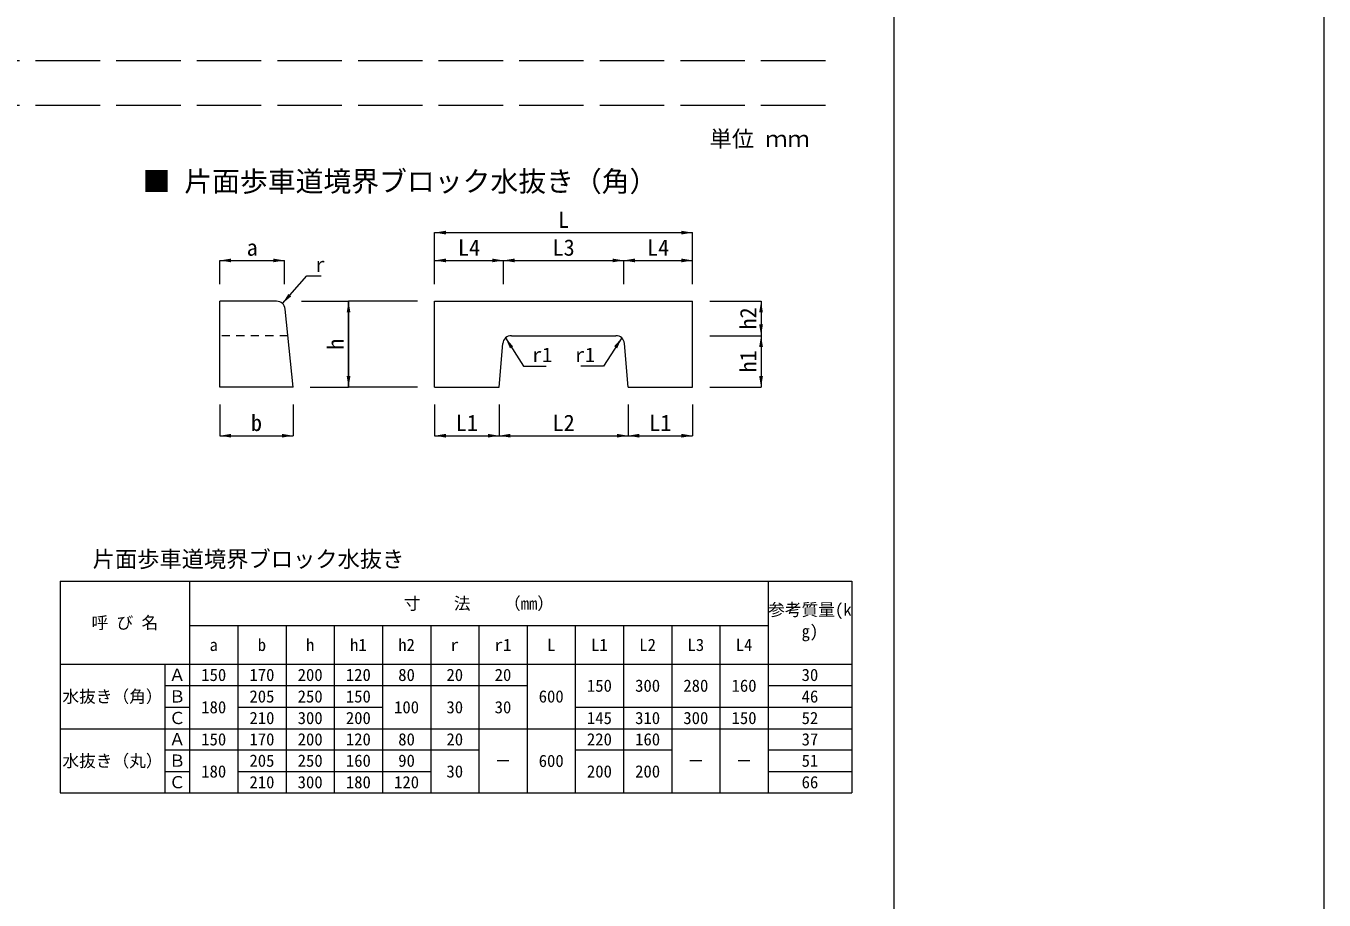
# Model space of a CAD drawing. Units: millimetres at full size; details may follow other scales. Extents: x 10998 to 40298, y -6982 to 1118.
# Drawn here: x 13838 to 16858, y -4948 to -2915 of the extents above; entities that cross this region are included whole.
import ezdxf
from ezdxf.enums import TextEntityAlignment as Align

# ---------------------------------------------------------------- set-up
doc = ezdxf.new("R2010")
doc.units = ezdxf.units.MM
doc.header["$LTSCALE"] = 25
doc.linetypes.add('DASHED', pattern=[7.5, 6, -1.5])
doc.linetypes.add('USER2', pattern=[1.35, 0.75, -0.6])
for name, color, linetype, lineweight in [('0_2', 7, 'Continuous', 20), ('寸法線', 7, 'Continuous', 9), ('本体', 2, 'Continuous', 20), ('枠', 5, 'Continuous', 5)]:
    doc.layers.add(name, color=color, linetype=linetype, lineweight=lineweight)
doc.styles.add('ＭＳ ゴシック', font='')
doc.styles.get('ＭＳ ゴシック').set_extended_font_data('MS Gothic')

# ---------------------------------------------------------------- blocks, each defined once
blk = doc.blocks.new('filled_arrow')
at = {"color": 0, "linetype": 'Continuous', "lineweight": -2}
blk.add_solid([(7.5, 1.25), (0, 0), (7.5, -1.25)], dxfattribs=at)

msp = doc.modelspace()

# ---------------------------------------------------------------- linework, layer by layer
at = {"layer": '0_2', "linetype": 'DASHED', "lineweight": 15}
for p, q in [((15698.09, -2995.63), (12158.09, -2995.63)), ((15698.09, -3099.63), (12158.09, -3099.63))]:
    msp.add_line(p, q, dxfattribs=at)
at = {"layer": '0_2'}
for p, q in [((13917.62, -4206.6), (15759.24, -4206.6)), ((13917.62, -4206.6), (13917.62, -4699.18)), ((14218.85, -4206.6), (14218.85, -4699.18)), ((15564.82, -4206.6), (15564.82, -4699.18)), ((15759.24, -4206.6), (15759.24, -4699.18)), ((14218.85, -4309.86), (15564.82, -4309.86)), ((14331.02, -4309.86), (14331.02, -4699.18)), ((14443.18, -4309.86), (14443.18, -4699.18)), ((14555.34, -4309.86), (14555.34, -4699.18)), ((14667.51, -4309.86), (14667.51, -4699.18)), ((14779.67, -4309.86), (14779.67, -4699.18)), ((14891.83, -4309.86), (14891.83, -4699.18)), ((15004, -4309.86), (15004, -4699.18)), ((15116.16, -4309.86), (15116.16, -4699.18)), ((15228.33, -4309.86), (15228.33, -4699.18)), ((15340.49, -4309.86), (15340.49, -4699.18)), ((15452.65, -4309.86), (15452.65, -4699.18)), ((13917.62, -4399.38), (15759.24, -4399.38)), ((14161.15, -4399.38), (14161.15, -4699.18)), ((14161.15, -4449.51), (15004, -4449.51)), ((15564.82, -4449.51), (15759.24, -4449.51)), ((14161.15, -4499.65), (14218.85, -4499.65)), ((14331.02, -4499.65), (14667.51, -4499.65)), ((15116.16, -4499.65), (15759.24, -4499.65)), ((13917.62, -4549.78), (15759.24, -4549.78)), ((14161.15, -4598.92), (14891.83, -4598.92)), ((15116.16, -4598.92), (15340.49, -4598.92)), ((15564.82, -4598.92), (15759.24, -4598.92)), ((14161.15, -4649.05), (14218.85, -4649.05)), ((14331.02, -4649.05), (14779.67, -4649.05)), ((15564.82, -4649.05), (15759.24, -4649.05)), ((13917.62, -4699.18), (15759.24, -4699.18))]:
    msp.add_line(p, q, dxfattribs=at)
at = {"layer": '寸法線'}
for p, q in [((14788.93, -3395.49), (15388.93, -3395.49)), ((14788.93, -3515.21), (14788.93, -3395.49)), ((15388.93, -3515.21), (15388.93, -3395.49)), ((14289.45, -3460.21), (14439.45, -3460.21)), ((14289.45, -3515.21), (14289.45, -3460.21)), ((14439.45, -3515.21), (14439.45, -3460.21)), ((14788.93, -3460.21), (14948.93, -3460.21)), ((14788.93, -3515.21), (14788.93, -3460.21)), ((14948.93, -3460.21), (15228.93, -3460.21)), ((14948.93, -3515.21), (14948.93, -3460.21)), ((14948.93, -3515.21), (14948.93, -3460.21)), ((15228.93, -3515.21), (15228.93, -3460.21)), ((15228.93, -3460.21), (15388.93, -3460.21)), ((15228.93, -3515.21), (15228.93, -3460.21)), ((15388.93, -3515.21), (15388.93, -3460.21)), ((14479.45, -3555.21), (14588.6, -3555.21)), ((14588.6, -3555.21), (14588.6, -3755.21)), ((14588.6, -3755.21), (14588.6, -3555.21)), ((14748.93, -3555.21), (14588.6, -3555.21)), ((15428.93, -3555.21), (15548.3, -3555.21)), ((15548.3, -3555.21), (15548.3, -3635.21)), ((15428.93, -3635.21), (15548.3, -3635.21)), ((15428.93, -3635.21), (15548.3, -3635.21)), ((15548.3, -3635.21), (15548.3, -3755.21)), ((14499.45, -3755.21), (14588.6, -3755.21)), ((14748.93, -3755.21), (14588.6, -3755.21)), ((15428.93, -3755.21), (15548.3, -3755.21)), ((14289.45, -3795.21), (14289.45, -3867.99)), ((14459.45, -3795.21), (14459.45, -3867.99)), ((14788.93, -3795.21), (14788.93, -3867.99)), ((14938.93, -3795.21), (14938.93, -3867.99)), ((14938.93, -3795.21), (14938.93, -3867.99)), ((15238.93, -3795.21), (15238.93, -3867.99)), ((15238.93, -3795.21), (15238.93, -3867.99)), ((15388.93, -3795.21), (15388.93, -3867.99)), ((14289.45, -3867.99), (14459.45, -3867.99)), ((14788.93, -3867.99), (14938.93, -3867.99)), ((14938.93, -3867.99), (15238.93, -3867.99)), ((15238.93, -3867.99), (15388.93, -3867.99))]:
    msp.add_line(p, q, dxfattribs=at)
for points in [[(14434.77, -3560.39), (14491.28, -3495.77), (14524.8, -3495.77)], [(14953.79, -3640.5), (14995.73, -3705.81), (15048.44, -3705.81)], [(15224.07, -3640.5), (15181.96, -3705.81), (15129.25, -3705.81)]]:
    msp.add_lwpolyline(points, dxfattribs=at)
at = {"layer": '本体'}
for p, q in [((14421.35, -3555.21), (14289.45, -3555.21)), ((14289.45, -3755.21), (14289.45, -3555.21)), ((14788.93, -3555.21), (15388.93, -3555.21)), ((14788.93, -3755.21), (14788.93, -3555.21)), ((15388.93, -3755.21), (15388.93, -3555.21)), ((14459.45, -3755.21), (14441.25, -3573.22)), ((14938.93, -3755.21), (14947.4, -3653.55)), ((14967.33, -3635.21), (15210.52, -3635.21)), ((15238.93, -3755.21), (15230.46, -3653.55)), ((14459.45, -3755.21), (14289.45, -3755.21)), ((14788.93, -3755.21), (14938.93, -3755.21)), ((15238.93, -3755.21), (15388.93, -3755.21))]:
    msp.add_line(p, q, dxfattribs=at)
at = {"layer": '本体', "linetype": 'USER2', "lineweight": 13}
msp.add_line((14447.45, -3635.21), (14289.45, -3635.21), dxfattribs=at)
at = {"layer": '本体'}
for centre, start, end in [((14421.35, -3575.21), 5.71059, 90), ((14967.33, -3655.21), 90, 175.23636), ((15210.52, -3655.21), 4.76364, 90)]:
    msp.add_arc(centre, 20, start, end, dxfattribs=at)
at = {"layer": '枠', "color": 1, "lineweight": 20}
msp.add_line((16858.09, -6981.99), (16858.09, 1118.01), dxfattribs=at)
at = {"layer": '枠', "lineweight": 20}
msp.add_line((15858.09, -5981.99), (15858.09, -381.99), dxfattribs=at)

# ---------------------------------------------------------------- block references
at = {"layer": '寸法線', "xscale": 3.47, "yscale": 3.47}
for p in [(14788.93, -3395.49), (14289.45, -3460.21), (14788.93, -3460.21), (14948.93, -3460.21), (15228.93, -3460.21), (14289.45, -3867.99), (14788.93, -3867.99), (14938.93, -3867.99), (15238.93, -3867.99)]:
    msp.add_blockref('filled_arrow', p, dxfattribs=at)
for p, rotation in [((15388.93, -3395.49), 180), ((14439.45, -3460.21), 180), ((14948.93, -3460.21), 180), ((15228.93, -3460.21), 180), ((15388.93, -3460.21), 180), ((14434.77, -3560.39), 48.8), ((14588.6, -3555.21), 270), ((14588.6, -3555.21), 270), ((15548.3, -3555.21), 270), ((15548.3, -3635.21), 90), ((14953.79, -3640.5), 302.7), ((15224.07, -3640.5), 237.2), ((15548.3, -3635.21), 270), ((14588.6, -3755.21), 90), ((14588.6, -3755.21), 90), ((15548.3, -3755.21), 90), ((14459.45, -3867.99), 180), ((14938.93, -3867.99), 180), ((15238.93, -3867.99), 180), ((15388.93, -3867.99), 180)]:
    msp.add_blockref('filled_arrow', p, dxfattribs=dict(at, rotation=rotation))

# ---------------------------------------------------------------- texts
at = {"layer": '0_2', "style": 'ＭＳ ゴシック'}
for s, height, p in [('単位 ｍｍ', 37.98, (15428.47, -3207.63)), ('■ 片面歩車道境界ブロック水抜き（角）', 47.47, (14109.38, -3314.13)), ('片面歩車道境界ブロック水抜き', 37.98, (13993.24, -4185.39))]:
    msp.add_text(s, height=height, dxfattribs=at).set_placement(p, align=Align.BOTTOM_LEFT)
for s, p in [('寸\u3000\u3000法\u3000\u3000（mm）', (14891.83, -4258.23)), ('呼 び 名', (14068.24, -4302.99)), ('a', (14274.93, -4354.62)), ('b', (14387.1, -4354.62)), ('h', (14499.26, -4354.62)), ('h1', (14611.43, -4354.62)), ('h2', (14723.59, -4354.62)), ('r', (14835.75, -4354.62)), ('r1', (14947.92, -4354.62)), ('L', (15060.08, -4354.62)), ('L1', (15172.24, -4354.62)), ('L2', (15284.41, -4354.62)), ('L3', (15396.57, -4354.62)), ('L4', (15508.74, -4354.62)), ('Ａ', (14190, -4424.44)), ('150', (14274.93, -4424.44)), ('170', (14387.1, -4424.44)), ('200', (14499.26, -4424.44)), ('120', (14611.43, -4424.44)), ('80', (14723.59, -4424.44)), ('20', (14835.75, -4424.44)), ('20', (14947.92, -4424.44)), ('150', (15172.24, -4449.51)), ('300', (15284.41, -4449.51)), ('280', (15396.57, -4449.51)), ('160', (15508.74, -4449.51)), ('30', (15662.03, -4424.44)), ('水抜き（角）', (14039.39, -4474.58)), ('Ｂ', (14190, -4474.58)), ('205', (14387.1, -4474.58)), ('250', (14499.26, -4474.58)), ('150', (14611.43, -4474.58)), ('600', (15060.08, -4474.58)), ('46', (15662.03, -4474.58)), ('180', (14274.93, -4499.65)), ('100', (14723.59, -4499.65)), ('30', (14835.75, -4499.65)), ('30', (14947.92, -4499.65)), ('Ｃ', (14190, -4524.71)), ('210', (14387.1, -4524.71)), ('300', (14499.26, -4524.71)), ('200', (14611.43, -4524.71)), ('145', (15172.24, -4524.71)), ('310', (15284.41, -4524.71)), ('300', (15396.57, -4524.71)), ('150', (15508.74, -4524.71)), ('52', (15662.03, -4524.71)), ('Ａ', (14190, -4574.35)), ('150', (14274.93, -4574.35)), ('170', (14387.1, -4574.35)), ('200', (14499.26, -4574.35)), ('120', (14611.43, -4574.35)), ('80', (14723.59, -4574.35)), ('20', (14835.75, -4574.35)), ('220', (15172.24, -4574.35)), ('160', (15284.41, -4574.35)), ('37', (15662.03, -4574.35)), ('水抜き（丸）', (14039.39, -4624.48)), ('Ｂ', (14190, -4623.98)), ('205', (14387.1, -4623.98)), ('250', (14499.26, -4623.98)), ('160', (14611.43, -4623.98)), ('90', (14723.59, -4623.98)), ('600', (15060.08, -4624.48)), ('51', (15662.03, -4623.98)), ('180', (14274.93, -4649.05)), ('30', (14835.75, -4649.05)), ('－', (14947.92, -4624.48)), ('200', (15172.24, -4649.05)), ('200', (15284.41, -4649.05)), ('－', (15396.57, -4624.48)), ('－', (15508.74, -4624.48)), ('Ｃ', (14190, -4674.12)), ('210', (14387.1, -4674.12)), ('300', (14499.26, -4674.12)), ('180', (14611.43, -4674.12)), ('120', (14723.59, -4674.12)), ('66', (15662.03, -4674.12))]:
    msp.add_text(s, height=28.48, dxfattribs=at).set_placement(p, align=Align.MIDDLE_CENTER)
for s, p in [('参考質量(k', (15564.9, -4258.57)), ('g)', (15642.6, -4308.57))]:
    msp.add_text(s, height=28.48, dxfattribs=at).set_placement(p, align=Align.TOP_LEFT)
at = {"layer": '寸法線', "style": 'ＭＳ ゴシック'}
for s, p in [('L', (15088.93, -3365.49)), ('L4', (14868.93, -3430.21)), ('L3', (15088.93, -3430.21)), ('L4', (15308.93, -3430.21)), ('a', (14364.45, -3430.21)), ('b', (14374.45, -3837.99)), ('L1', (14863.93, -3837.99)), ('L2', (15088.93, -3837.99)), ('L1', (15313.93, -3837.99))]:
    msp.add_text(s, height=37.98, dxfattribs=at).set_placement(p, align=Align.MIDDLE_CENTER)
for s, p in [('r', (14511.28, -3452.57)), ('r1', (15015.73, -3662.61))]:
    msp.add_text(s, height=34.18, dxfattribs=at).set_placement(p, align=Align.TOP_LEFT)
for s, p in [('h2', (15518.3, -3595.21)), ('h', (14558.6, -3655.21)), ('h', (14558.6, -3655.21)), ('h1', (15518.3, -3695.21))]:
    msp.add_text(s, height=37.98, rotation=90, dxfattribs=at).set_placement(p, align=Align.MIDDLE_CENTER)
msp.add_text('r1', height=34.18, dxfattribs=at).set_placement((15161.96, -3662.61), align=Align.TOP_RIGHT)

doc.saveas('drawing.dxf')
